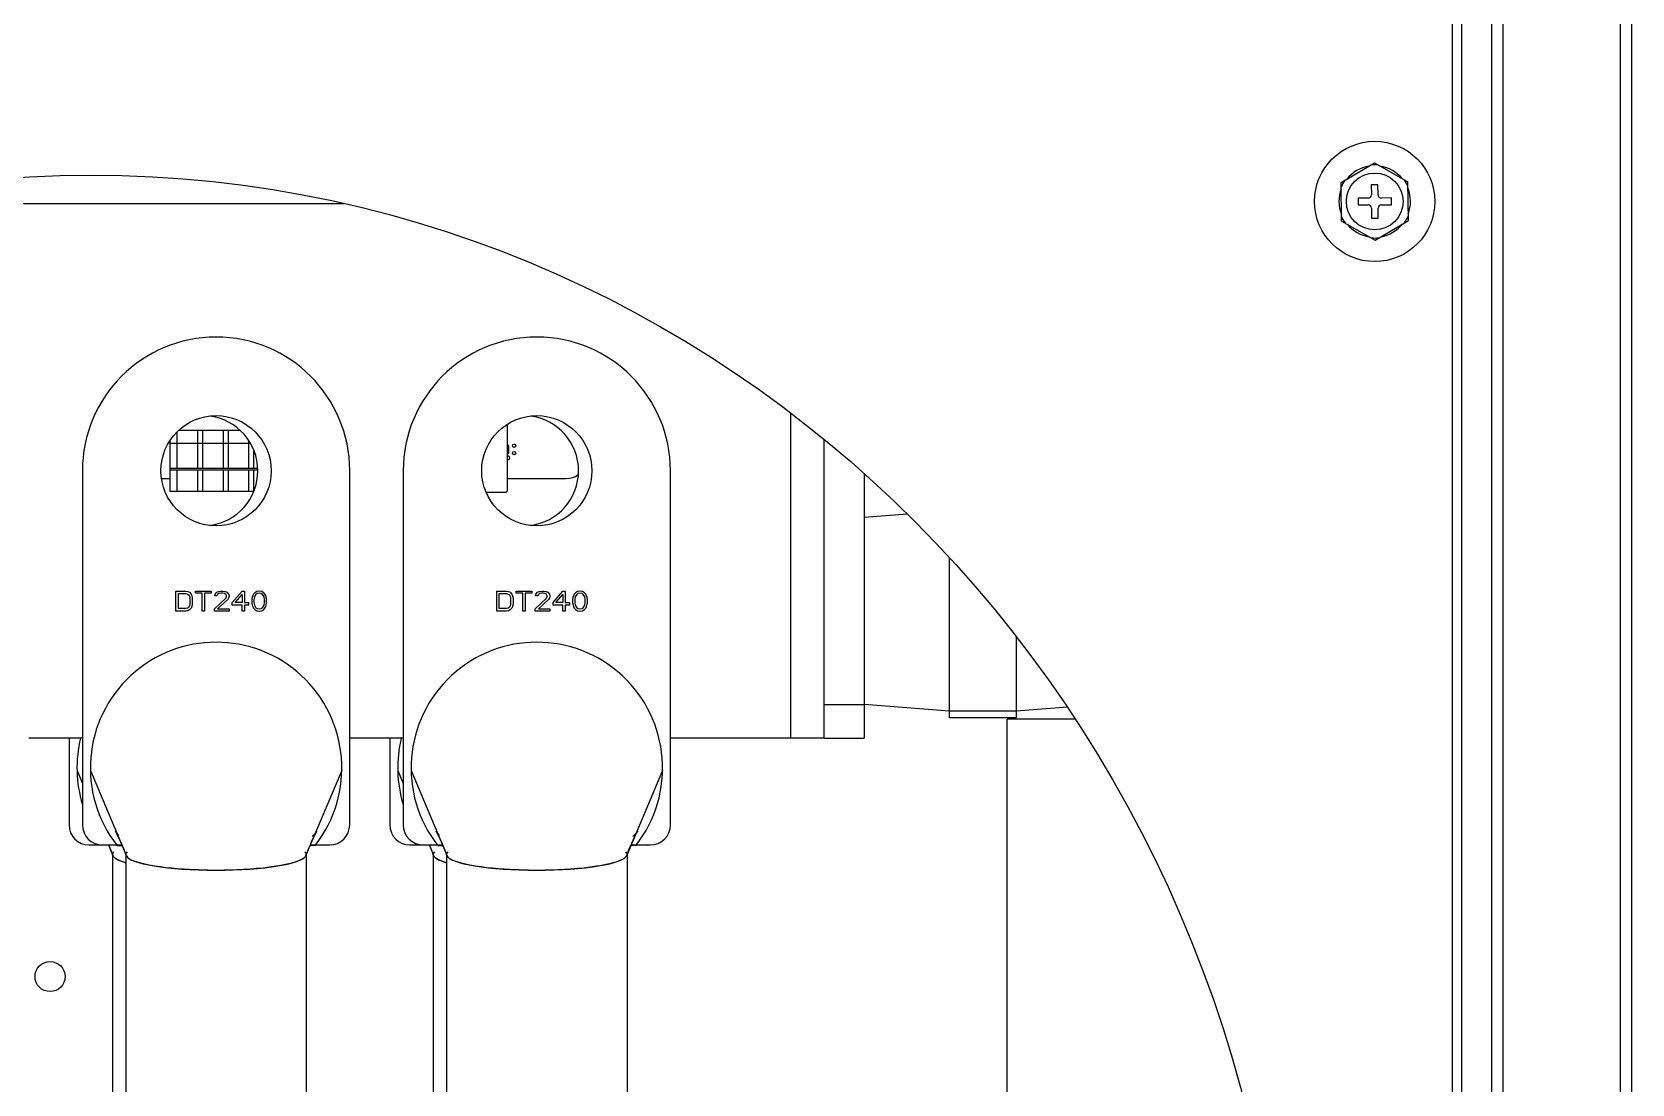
# Model space of a CAD drawing. Extents: x 59521 to 184406, y -1257 to 56672.
# Drawn here: x 80532.7 to 80772.1, y 14174.5 to 14331.9 of the extents above; entities that cross this region are included whole.
import ezdxf

# ---------------------------------------------------------------- set-up
doc = ezdxf.new("R2010")
doc.units = 0
doc.header["$MEASUREMENT"] = 0
doc.layers.get('0').update_dxf_attribs({"linetype": 'CONTINUOUS'})
for name, color, linetype in [('2303-00127-SM35-M8X9_XZW_0', 7, 'CONTINUOUS'), ('2401-01144-S-M6-16HWM_0', 7, 'CONTINUOUS'), ('4215-19371_3_0', 7, 'CONTINUOUS'), ('4215-19375_1_0', 7, 'CONTINUOUS'), ('4215-19912_1_0', 7, 'CONTINUOUS'), ('4217-19512_0', 7, 'CONTINUOUS'), ('BOARD_AA_0', 7, 'CONTINUOUS'), ('DT-240_0', 7, 'CONTINUOUS'), ('EXTRUDED-33424_AA_0', 7, 'CONTINUOUS'), ('EXTRUDED-34208_AA_0', 7, 'CONTINUOUS'), ('EXTRUDED-48547_AA_0', 7, 'CONTINUOUS'), ('EXTRUDED-48924_AA_0', 7, 'CONTINUOUS'), ('EXTRUDED-49668_AA_0', 7, 'CONTINUOUS'), ('EXTRUDED-51305_AA_0', 7, 'CONTINUOUS'), ('EXTRUDED-52069_AA_0', 7, 'CONTINUOUS')]:
    doc.layers.add(name, color=color, linetype=linetype)

# ---------------------------------------------------------------- blocks, each defined once
blk = doc.blocks.new('A$C2059127E')
at = {"color": 87}
blk.add_ellipse((1420.13, 304.92), major_axis=(0, 188.03), ratio=0.950994, dxfattribs=at)
at = {"color": 87, "linetype": 'Continuous'}
for centre in [(1438.85, 391.29), (1486.85, 391.29)]:
    blk.add_ellipse(centre, major_axis=(13.5, 0), ratio=0.176327, start_param=-0.060036, end_param=0.158945, dxfattribs=at)
at = {"layer": '2303-00127-SM35-M8X9_XZW_0', "color": 87, "linetype": 'Continuous'}
for p, q in [((1542.32, 442.21), (1535.85, 441.7)), ((1548.6, 411.7), (1548.6, 435.71)), ((1558.6, 423.9), (1558.6, 411.7)), ((1548.6, 412.7), (1535.85, 413.7)), ((1558.6, 412.7), (1548.6, 412.7)), ((1566.25, 413.3), (1558.6, 412.7)), ((1558.6, 411.7), (1548.6, 411.7))]:
    blk.add_line(p, q, dxfattribs=at)
at = {"layer": '2401-01144-S-M6-16HWM_0', "color": 87, "linetype": 'Continuous'}
for p, q in [((1607.22, 491.84), (1612.2, 494.77)), ((1607.22, 491.84), (1612.2, 494.77)), ((1612.2, 494.77), (1617.22, 491.93)), ((1612.2, 494.77), (1617.22, 491.93)), ((1607.28, 486.07), (1607.22, 491.84)), ((1607.28, 486.07), (1607.22, 491.84)), ((1612.73, 491.5), (1611.73, 491.5)), ((1611.73, 491.5), (1611.74, 490)), ((1612.73, 491.5), (1611.73, 491.5)), ((1611.73, 491.5), (1611.74, 490)), ((1612.74, 490), (1612.73, 491.5)), ((1612.74, 490), (1612.73, 491.5)), ((1617.28, 486.16), (1617.22, 491.93)), ((1617.28, 486.16), (1617.22, 491.93)), ((1611.25, 489.49), (1609.75, 489.48)), ((1611.25, 489.49), (1609.75, 489.48)), ((1609.75, 489.48), (1609.75, 488.48)), ((1609.75, 489.48), (1609.75, 488.48)), ((1609.75, 488.48), (1611.25, 488.49)), ((1609.75, 488.48), (1611.25, 488.49)), ((1614.75, 489.52), (1613.25, 489.51)), ((1614.75, 489.52), (1613.25, 489.51)), ((1613.25, 488.51), (1614.75, 488.52)), ((1613.25, 488.51), (1614.75, 488.52)), ((1614.75, 488.52), (1614.75, 489.52)), ((1614.75, 488.52), (1614.75, 489.52)), ((1611.76, 488), (1611.77, 486.5)), ((1611.76, 488), (1611.77, 486.5)), ((1611.77, 486.5), (1612.77, 486.5)), ((1611.77, 486.5), (1612.77, 486.5)), ((1612.3, 483.23), (1617.28, 486.16)), ((1612.3, 483.23), (1617.28, 486.16)), ((1612.77, 486.5), (1612.76, 488)), ((1612.77, 486.5), (1612.76, 488)), ((1607.28, 486.07), (1612.3, 483.23)), ((1607.28, 486.07), (1612.3, 483.23))]:
    blk.add_line(p, q, dxfattribs=at)
for radius in [9, 9, 4.25, 4.25]:
    blk.add_circle((1612.25, 489), radius, dxfattribs=at)
for centre, radius, start, end in [((1612.25, 489), 5.35, 99.6691, 141.3485), ((1612.25, 489), 5.35, 99.6691, 141.3485), ((1612.25, 489), 5.47, 84.5164, 96.5013), ((1612.25, 489), 5.47, 84.5164, 96.5013), ((1612.25, 489), 5.35, 39.6691, 81.3485), ((1612.25, 489), 5.35, 39.6691, 81.3485), ((1612.25, 489), 5.47, 144.5164, 156.5013), ((1612.25, 489), 5.47, 144.5164, 156.5013), ((1612.25, 489), 5.47, 24.5164, 36.5013), ((1612.25, 489), 5.47, 24.5164, 36.5013), ((1612.25, 489), 5.35, 339.6691, 21.3485), ((1612.25, 489), 5.35, 339.6691, 21.3485), ((1612.25, 489), 5.35, 159.6691, 201.3485), ((1612.25, 489), 5.35, 159.6691, 201.3485), ((1611.24, 489.99), 0.5, 270.5088, 0.5088), ((1611.24, 489.99), 0.5, 270.5088, 0.5088), ((1611.26, 487.99), 0.5, 0.5088, 90.5088), ((1611.26, 487.99), 0.5, 0.5088, 90.5088), ((1613.24, 490.01), 0.5, 180.5088, 270.5088), ((1613.24, 490.01), 0.5, 180.5088, 270.5088), ((1613.26, 488.01), 0.5, 90.5088, 180.5088), ((1613.26, 488.01), 0.5, 90.5088, 180.5088), ((1612.25, 489), 5.47, 204.5164, 216.5013), ((1612.25, 489), 5.47, 204.5164, 216.5013), ((1612.25, 489), 5.47, 324.5164, 336.5013), ((1612.25, 489), 5.47, 324.5164, 336.5013), ((1612.25, 489), 5.35, 219.6691, 261.3485), ((1612.25, 489), 5.35, 219.6691, 261.3485), ((1612.25, 489), 5.35, 279.6691, 321.3485), ((1612.25, 489), 5.35, 279.6691, 321.3485), ((1612.25, 489), 5.47, 264.5164, 276.5013), ((1612.25, 489), 5.47, 264.5164, 276.5013)]:
    blk.add_arc(centre, radius, start, end, dxfattribs=at)
at = {"layer": '4215-19371_3_0', "color": 87, "linetype": 'Continuous'}
for p, q in [((1623.85, 1096.5), (1623.85, 101)), ((1623.85, 1095.1), (1623.85, 102.4)), ((1625.25, 1096.5), (1625.25, 101)), ((1625.25, 1096.5), (1625.25, 101))]:
    blk.add_line(p, q, dxfattribs=at)
at = {"layer": '4215-19375_1_0', "color": 87, "linetype": 'Continuous'}
for p, q in [((1649.05, 101), (1649.05, 2114)), ((1650.75, 101), (1650.75, 2114)), ((1629.75, 101), (1629.75, 2082)), ((1631.45, 103.2), (1631.45, 2082))]:
    blk.add_line(p, q, dxfattribs=at)
at = {"layer": '4215-19912_1_0', "color": 87, "linetype": 'Continuous'}
for p in [(1567.45, 411.5), (1557.25, 348.5)]:
    blk.add_line(p, (1557.25, 411.5), dxfattribs=at)
blk.add_circle((1414, 373), 2.25, dxfattribs=at)
at = {"layer": '4217-19512_0', "color": 87, "linetype": 'Continuous'}
for p, q in [((1382.33, 488.7), (1457.93, 488.7)), ((1524.85, 408.7), (1524.85, 457.33)), ((1529.85, 408.7), (1529.85, 453.39)), ((1535.85, 448.27), (1535.85, 408.7)), ((1529.85, 413.7), (1535.85, 413.7)), ((1418.85, 408.7), (1410.85, 408.7)), ((1466.85, 408.7), (1458.85, 408.7)), ((1529.85, 408.7), (1506.85, 408.7)), ((1529.85, 408.7), (1535.85, 408.7))]:
    blk.add_line(p, q, dxfattribs=at)
at = {"layer": 'BOARD_AA_0', "color": 87, "linetype": 'Continuous'}
for p, q in [((1482.66, 451.49), (1482.66, 452.29)), ((1492.64, 447.81), (1492.19, 447.63)), ((1493.05, 448.07), (1492.64, 447.81)), ((1431.98, 447.49), (1430.72, 447.49)), ((1491.25, 447.49), (1482.44, 447.49)), ((1491.73, 447.52), (1491.25, 447.49)), ((1492.19, 447.63), (1491.73, 447.52))]:
    blk.add_line(p, q, dxfattribs=at)
for centre in [(1483.45, 452.44), (1483.45, 451.34)]:
    blk.add_circle(centre, 0.25, dxfattribs=at)
for centre, radius, start, end in [((1482.26, 452.29), 0.4, 359.9987, 62.011), ((1482.26, 451.49), 0.4, 297.9615, 359.9987), ((1482.56, 450.62), 0.25, 242.2348, 118.1424)]:
    blk.add_arc(centre, radius, start, end, dxfattribs=at)
at = {"layer": 'DT-240_0', "color": 87, "linetype": 'Continuous'}
for p, q in [((1418.85, 448.7), (1418.85, 395.7)), ((1458.85, 395.7), (1458.85, 448.7)), ((1466.85, 448.7), (1466.85, 395.7)), ((1506.85, 395.7), (1506.85, 448.7)), ((1432.85, 430.7), (1434.32, 430.7)), ((1432.85, 427.7), (1432.85, 430.7)), ((1433.22, 430.32), (1434.32, 430.32)), ((1433.22, 428.08), (1433.22, 430.32)), ((1434.32, 430.7), (1434.62, 430.64)), ((1434.32, 430.32), (1434.56, 430.25)), ((1434.56, 430.25), (1434.74, 430.13)), ((1434.62, 430.64), (1434.87, 430.51)), ((1434.74, 430.13), (1434.87, 429.93)), ((1434.87, 430.51), (1435.11, 430.25)), ((1434.87, 429.93), (1434.93, 429.68)), ((1434.93, 428.72), (1434.87, 428.47)), ((1434.93, 429.68), (1434.93, 428.72)), ((1435.11, 430.25), (1435.23, 430)), ((1435.23, 430), (1435.29, 429.68)), ((1435.29, 428.72), (1435.23, 428.4)), ((1435.29, 429.68), (1435.29, 428.72)), ((1435.78, 430.7), (1438.1, 430.7)), ((1435.78, 430.38), (1435.78, 430.7)), ((1436.76, 430.38), (1435.78, 430.38)), ((1436.76, 427.7), (1436.76, 430.38)), ((1438.1, 430.38), (1437.13, 430.38)), ((1437.13, 430.38), (1437.13, 427.7)), ((1438.1, 430.7), (1438.1, 430.38)), ((1438.59, 428.02), (1440.3, 429.61)), ((1438.65, 430), (1438.71, 430.25)), ((1438.96, 430), (1438.65, 430)), ((1438.71, 430.25), (1438.96, 430.51)), ((1438.96, 430.51), (1439.2, 430.64)), ((1439.08, 430.19), (1438.96, 430)), ((1439.26, 430.32), (1439.08, 430.19)), ((1440.61, 429.42), (1439.08, 428.02)), ((1439.2, 430.64), (1439.63, 430.7)), ((1439.57, 430.38), (1439.26, 430.32)), ((1439.81, 430.38), (1439.57, 430.38)), ((1439.63, 430.7), (1439.87, 430.7)), ((1440.12, 430.32), (1439.81, 430.38)), ((1439.87, 430.7), (1440.24, 430.64)), ((1440.3, 430.19), (1440.12, 430.32)), ((1440.24, 430.64), (1440.48, 430.51)), ((1440.42, 430), (1440.3, 430.19)), ((1440.3, 429.61), (1440.42, 429.87)), ((1440.42, 429.87), (1440.42, 430)), ((1440.48, 430.51), (1440.73, 430.25)), ((1440.73, 429.61), (1440.61, 429.42)), ((1440.73, 430.25), (1440.79, 430)), ((1440.79, 429.87), (1440.73, 429.61)), ((1440.79, 430), (1440.79, 429.87)), ((1441.28, 428.98), (1442.74, 430.7)), ((1441.28, 428.59), (1441.28, 428.98)), ((1441.71, 428.98), (1442.74, 430.19)), ((1442.74, 428.98), (1441.71, 428.98)), ((1442.74, 430.7), (1443.11, 430.7)), ((1442.74, 430.19), (1442.74, 428.98)), ((1443.11, 430.7), (1443.11, 428.98)), ((1443.11, 428.98), (1443.72, 428.98)), ((1443.72, 428.98), (1443.72, 428.59)), ((1444.27, 429.81), (1444.21, 429.49)), ((1444.21, 429.49), (1444.21, 428.91)), ((1444.21, 428.91), (1444.27, 428.59)), ((1444.33, 430), (1444.27, 429.81)), ((1444.45, 430.25), (1444.33, 430)), ((1444.64, 430.44), (1444.45, 430.25)), ((1444.58, 429.81), (1444.52, 429.42)), ((1444.52, 429.42), (1444.52, 428.98)), ((1444.52, 428.98), (1444.58, 428.59)), ((1444.82, 430.19), (1444.58, 429.81)), ((1444.94, 430.64), (1444.64, 430.44)), ((1445, 430.32), (1444.82, 430.19)), ((1445.31, 430.7), (1444.94, 430.64)), ((1445.31, 430.38), (1445, 430.32)), ((1445.68, 430.64), (1445.31, 430.7)), ((1445.62, 430.32), (1445.31, 430.38)), ((1445.8, 430.19), (1445.62, 430.32)), ((1445.98, 430.44), (1445.68, 430.64)), ((1446.04, 429.81), (1445.8, 430.19)), ((1446.16, 430.25), (1445.98, 430.44)), ((1446.1, 429.42), (1446.04, 429.81)), ((1446.04, 428.59), (1446.1, 428.98)), ((1446.1, 428.98), (1446.1, 429.42)), ((1446.29, 430), (1446.16, 430.25)), ((1446.35, 429.81), (1446.29, 430)), ((1446.41, 429.49), (1446.35, 429.81)), ((1446.35, 428.59), (1446.41, 428.91)), ((1446.41, 428.91), (1446.41, 429.49)), ((1480.85, 430.7), (1482.32, 430.7)), ((1480.85, 427.7), (1480.85, 430.7)), ((1481.22, 430.32), (1482.32, 430.32)), ((1481.22, 428.08), (1481.22, 430.32)), ((1482.32, 430.7), (1482.62, 430.64)), ((1482.32, 430.32), (1482.56, 430.25)), ((1482.56, 430.25), (1482.74, 430.13)), ((1482.62, 430.64), (1482.87, 430.51)), ((1482.74, 430.13), (1482.87, 429.93)), ((1482.87, 430.51), (1483.11, 430.25)), ((1482.87, 429.93), (1482.93, 429.68)), ((1482.93, 428.72), (1482.87, 428.47)), ((1482.93, 429.68), (1482.93, 428.72)), ((1483.11, 430.25), (1483.23, 430)), ((1483.23, 430), (1483.29, 429.68)), ((1483.29, 428.72), (1483.23, 428.4)), ((1483.29, 429.68), (1483.29, 428.72)), ((1483.78, 430.7), (1486.1, 430.7)), ((1483.78, 430.38), (1483.78, 430.7)), ((1484.76, 430.38), (1483.78, 430.38)), ((1484.76, 427.7), (1484.76, 430.38)), ((1486.1, 430.38), (1485.13, 430.38)), ((1485.13, 430.38), (1485.13, 427.7)), ((1486.1, 430.7), (1486.1, 430.38)), ((1486.59, 428.02), (1488.3, 429.61)), ((1486.65, 430), (1486.71, 430.25)), ((1486.96, 430), (1486.65, 430)), ((1486.71, 430.25), (1486.96, 430.51)), ((1486.96, 430.51), (1487.2, 430.64)), ((1487.08, 430.19), (1486.96, 430)), ((1487.26, 430.32), (1487.08, 430.19)), ((1488.61, 429.42), (1487.08, 428.02)), ((1487.2, 430.64), (1487.63, 430.7)), ((1487.57, 430.38), (1487.26, 430.32)), ((1487.81, 430.38), (1487.57, 430.38)), ((1487.63, 430.7), (1487.87, 430.7)), ((1488.12, 430.32), (1487.81, 430.38)), ((1487.87, 430.7), (1488.24, 430.64)), ((1488.3, 430.19), (1488.12, 430.32)), ((1488.24, 430.64), (1488.48, 430.51)), ((1488.42, 430), (1488.3, 430.19)), ((1488.3, 429.61), (1488.42, 429.87)), ((1488.42, 429.87), (1488.42, 430)), ((1488.48, 430.51), (1488.73, 430.25)), ((1488.73, 429.61), (1488.61, 429.42)), ((1488.73, 430.25), (1488.79, 430)), ((1488.79, 429.87), (1488.73, 429.61)), ((1488.79, 430), (1488.79, 429.87)), ((1489.28, 428.98), (1490.74, 430.7)), ((1489.28, 428.59), (1489.28, 428.98)), ((1489.71, 428.98), (1490.74, 430.19)), ((1490.74, 428.98), (1489.71, 428.98)), ((1490.74, 430.7), (1491.11, 430.7)), ((1490.74, 430.19), (1490.74, 428.98)), ((1491.11, 430.7), (1491.11, 428.98)), ((1491.11, 428.98), (1491.72, 428.98)), ((1491.72, 428.98), (1491.72, 428.59)), ((1492.27, 429.81), (1492.21, 429.49)), ((1492.21, 429.49), (1492.21, 428.91)), ((1492.21, 428.91), (1492.27, 428.59)), ((1492.33, 430), (1492.27, 429.81)), ((1492.45, 430.25), (1492.33, 430)), ((1492.64, 430.44), (1492.45, 430.25)), ((1492.58, 429.81), (1492.52, 429.42)), ((1492.52, 429.42), (1492.52, 428.98)), ((1492.52, 428.98), (1492.58, 428.59)), ((1492.82, 430.19), (1492.58, 429.81)), ((1492.94, 430.64), (1492.64, 430.44)), ((1493, 430.32), (1492.82, 430.19)), ((1493.31, 430.7), (1492.94, 430.64)), ((1493.31, 430.38), (1493, 430.32)), ((1493.68, 430.64), (1493.31, 430.7)), ((1493.62, 430.32), (1493.31, 430.38)), ((1493.8, 430.19), (1493.62, 430.32)), ((1493.98, 430.44), (1493.68, 430.64)), ((1494.04, 429.81), (1493.8, 430.19)), ((1494.16, 430.25), (1493.98, 430.44)), ((1494.1, 429.42), (1494.04, 429.81)), ((1494.04, 428.59), (1494.1, 428.98)), ((1494.1, 428.98), (1494.1, 429.42)), ((1494.29, 430), (1494.16, 430.25)), ((1494.35, 429.81), (1494.29, 430)), ((1494.41, 429.49), (1494.35, 429.81)), ((1494.35, 428.59), (1494.41, 428.91)), ((1494.41, 428.91), (1494.41, 429.49)), ((1434.32, 427.7), (1432.85, 427.7)), ((1434.32, 428.08), (1433.22, 428.08)), ((1434.56, 428.15), (1434.32, 428.08)), ((1434.62, 427.76), (1434.32, 427.7)), ((1434.74, 428.27), (1434.56, 428.15)), ((1434.87, 427.89), (1434.62, 427.76)), ((1434.87, 428.47), (1434.74, 428.27)), ((1435.11, 428.15), (1434.87, 427.89)), ((1435.23, 428.4), (1435.11, 428.15)), ((1437.13, 427.7), (1436.76, 427.7)), ((1438.59, 427.7), (1438.59, 428.02)), ((1440.79, 427.7), (1438.59, 427.7)), ((1439.08, 428.02), (1440.79, 428.02)), ((1440.79, 428.02), (1440.79, 427.7)), ((1442.74, 428.59), (1441.28, 428.59)), ((1442.74, 427.7), (1442.74, 428.59)), ((1443.11, 427.7), (1442.74, 427.7)), ((1443.72, 428.59), (1443.11, 428.59)), ((1443.11, 428.59), (1443.11, 427.7)), ((1444.27, 428.59), (1444.33, 428.4)), ((1444.33, 428.4), (1444.45, 428.15)), ((1444.45, 428.15), (1444.64, 427.96)), ((1444.58, 428.59), (1444.82, 428.21)), ((1444.64, 427.96), (1444.94, 427.76)), ((1444.82, 428.21), (1445, 428.08)), ((1444.94, 427.76), (1445.31, 427.7)), ((1445, 428.08), (1445.31, 428.02)), ((1445.31, 428.02), (1445.62, 428.08)), ((1445.31, 427.7), (1445.68, 427.76)), ((1445.62, 428.08), (1445.8, 428.21)), ((1445.68, 427.76), (1445.98, 427.96)), ((1445.8, 428.21), (1446.04, 428.59)), ((1445.98, 427.96), (1446.16, 428.15)), ((1446.16, 428.15), (1446.29, 428.4)), ((1446.29, 428.4), (1446.35, 428.59)), ((1482.32, 427.7), (1480.85, 427.7)), ((1482.32, 428.08), (1481.22, 428.08)), ((1482.56, 428.15), (1482.32, 428.08)), ((1482.62, 427.76), (1482.32, 427.7)), ((1482.74, 428.27), (1482.56, 428.15)), ((1482.87, 427.89), (1482.62, 427.76)), ((1482.87, 428.47), (1482.74, 428.27)), ((1483.11, 428.15), (1482.87, 427.89)), ((1483.23, 428.4), (1483.11, 428.15)), ((1485.13, 427.7), (1484.76, 427.7)), ((1486.59, 427.7), (1486.59, 428.02)), ((1488.79, 427.7), (1486.59, 427.7)), ((1487.08, 428.02), (1488.79, 428.02)), ((1488.79, 428.02), (1488.79, 427.7)), ((1490.74, 428.59), (1489.28, 428.59)), ((1490.74, 427.7), (1490.74, 428.59)), ((1491.11, 427.7), (1490.74, 427.7)), ((1491.72, 428.59), (1491.11, 428.59)), ((1491.11, 428.59), (1491.11, 427.7)), ((1492.27, 428.59), (1492.33, 428.4)), ((1492.33, 428.4), (1492.45, 428.15)), ((1492.45, 428.15), (1492.64, 427.96)), ((1492.58, 428.59), (1492.82, 428.21)), ((1492.64, 427.96), (1492.94, 427.76)), ((1492.82, 428.21), (1493, 428.08)), ((1492.94, 427.76), (1493.31, 427.7)), ((1493, 428.08), (1493.31, 428.02)), ((1493.31, 428.02), (1493.62, 428.08)), ((1493.31, 427.7), (1493.68, 427.76)), ((1493.62, 428.08), (1493.8, 428.21)), ((1493.68, 427.76), (1493.98, 427.96)), ((1493.8, 428.21), (1494.04, 428.59)), ((1493.98, 427.96), (1494.16, 428.15)), ((1494.16, 428.15), (1494.29, 428.4)), ((1494.29, 428.4), (1494.35, 428.59)), ((1416.85, 408.7), (1416.85, 395.7)), ((1464.85, 408.7), (1464.85, 395.7)), ((1418.04, 403.83), (1418.85, 401.91)), ((1420.04, 403.83), (1425.35, 391.29)), ((1457.66, 403.83), (1452.35, 391.29)), ((1466.04, 403.83), (1466.85, 401.91)), ((1468.04, 403.83), (1473.35, 391.29)), ((1505.66, 403.83), (1500.35, 391.29)), ((1419.85, 392.7), (1421.85, 392.7)), ((1421.85, 392.7), (1424.73, 392.7)), ((1422.73, 392.75), (1423.35, 391.29)), ((1422.73, 392.75), (1423.07, 391.91)), ((1424.73, 392.75), (1425.07, 391.91)), ((1452.64, 391.95), (1452.97, 392.75)), ((1452.97, 392.7), (1455.85, 392.7)), ((1467.85, 392.7), (1469.85, 392.7)), ((1469.85, 392.7), (1472.73, 392.7)), ((1470.73, 392.75), (1471.35, 391.29)), ((1470.73, 392.75), (1471.07, 391.91)), ((1472.73, 392.75), (1473.07, 391.91)), ((1500.64, 391.95), (1500.97, 392.75)), ((1500.97, 392.7), (1503.85, 392.7)), ((1423.07, 391.91), (1423.38, 391.13)), ((1423.38, 391.13), (1423.35, 391.29)), ((1423.35, 391.21), (1423.35, 332.7)), ((1424.03, 392.63), (1424.73, 392.64)), ((1425.07, 391.91), (1425.38, 391.13)), ((1425.38, 391.13), (1425.35, 391.29)), ((1425.35, 391.21), (1425.35, 332.7)), ((1452.32, 391.13), (1452.64, 391.95)), ((1452.35, 391.29), (1452.32, 391.13)), ((1452.35, 391.21), (1452.35, 332.7)), ((1453.67, 392.63), (1452.97, 392.64)), ((1471.07, 391.91), (1471.38, 391.13)), ((1471.38, 391.13), (1471.35, 391.29)), ((1471.35, 391.21), (1471.35, 332.7)), ((1472.03, 392.63), (1472.73, 392.64)), ((1473.07, 391.91), (1473.38, 391.13)), ((1473.38, 391.13), (1473.35, 391.29)), ((1473.35, 391.21), (1473.35, 332.7)), ((1500.32, 391.13), (1500.64, 391.95)), ((1500.35, 391.29), (1500.32, 391.13)), ((1500.35, 391.21), (1500.35, 332.7)), ((1501.67, 392.63), (1500.97, 392.64))]:
    blk.add_line(p, q, dxfattribs=at)
for points in [[(1423.81, 394.7), (1423.77, 394.76), (1423.79, 394.72), (1423.91, 394.5), (1424.07, 394.19), (1424.26, 393.81), (1424.46, 393.38), (1424.67, 392.9)], [(1424.31, 394.12), (1423.93, 394.55), (1423.81, 394.7)], [(1453.04, 392.91), (1453.25, 393.4), (1453.46, 393.85), (1453.66, 394.25), (1453.82, 394.57), (1453.9, 394.7)], [(1453.9, 394.7), (1453.93, 394.76), (1453.9, 394.72), (1453.67, 394.42), (1453.23, 393.97)], [(1471.81, 394.7), (1471.77, 394.76), (1471.79, 394.72), (1471.91, 394.5), (1472.07, 394.19), (1472.26, 393.81), (1472.46, 393.38), (1472.67, 392.9)], [(1472.31, 394.12), (1471.93, 394.55), (1471.81, 394.7)], [(1501.04, 392.91), (1501.25, 393.4), (1501.46, 393.85), (1501.66, 394.25), (1501.82, 394.57), (1501.9, 394.7)], [(1501.9, 394.7), (1501.93, 394.76), (1501.9, 394.72), (1501.67, 394.42), (1501.23, 393.97)]]:
    blk.add_lwpolyline(points, dxfattribs=at)
for centre in [(1438.85, 448.7), (1486.85, 448.7)]:
    blk.add_circle(centre, 8.25, dxfattribs=at)
for centre, radius, start, end in [((1438.85, 448.7), 20, 0, 180), ((1486.85, 448.7), 20, 0, 180), ((1436.85, 448.7), 8.25, 276.9939, 83.0061), ((1484.85, 448.7), 8.25, 276.9939, 83.0061), ((1438.85, 404.22), 18.82, 321.9783, 218.0217), ((1486.85, 404.22), 18.82, 321.9783, 218.0217), ((1436.85, 404.22), 18.82, 166.2345, 196.925), ((1436.85, 404.22), 18.82, 166.1794, 166.2345), ((1484.85, 404.22), 18.82, 166.2345, 196.925), ((1484.85, 404.22), 18.82, 166.1794, 166.2345), ((1419.85, 395.7), 3, 180, 270), ((1421.85, 395.7), 3, 180, 270), ((1455.85, 395.7), 3, 270, 0), ((1467.85, 395.7), 3, 180, 270), ((1469.85, 395.7), 3, 180, 270), ((1503.85, 395.7), 3, 270, 0), ((1438.85, 465.16), 76.25, 269.0579, 270.9128), ((1486.85, 465.16), 76.25, 269.0579, 270.9128)]:
    blk.add_arc(centre, radius, start, end, dxfattribs=at)
for centre, start_param, end_param in [((1436.85, 391.29), 9.266387, 9.424778), ((1436.85, 391.29), -3.083707, -3.081564), ((1436.85, 391.29), 3.201621, 3.692691), ((1438.85, 391.29), 9.266387, 9.424778), ((1438.85, 391.29), -3.083707, -3.081564), ((1438.85, 391.29), 3.201621, 6.22315), ((1438.85, 391.29), 0, 0.159572), ((1484.85, 391.29), 9.266387, 9.424778), ((1484.85, 391.29), -3.083707, -3.081564), ((1484.85, 391.29), 3.201621, 3.692691), ((1486.85, 391.29), 9.266387, 9.424778), ((1486.85, 391.29), -3.083707, -3.081564), ((1486.85, 391.29), 3.201621, 6.22315), ((1486.85, 391.29), 0, 0.159572)]:
    blk.add_ellipse(centre, major_axis=(13.5, 0), ratio=0.176327, start_param=start_param, end_param=end_param, dxfattribs=at)
for points, knots in [([(1423.35, 391.29), (1423.35, 391.35), (1423.38, 391.49), (1423.47, 391.61), (1423.52, 391.67)], [0, 0, 0, 0, 0.460563, 1, 1, 1, 1]), ([(1424.28, 390.42), (1424.06, 390.52), (1423.72, 390.69), (1423.44, 390.99), (1423.38, 391.13)], [0, 0, 0, 0, 0.59907, 1, 1, 1, 1]), ([(1425.34, 390.04), (1425.15, 390.1), (1424.79, 390.21), (1424.43, 390.35), (1424.28, 390.42)], [0, 0, 0, 0, 0.538393, 1, 1, 1, 1]), ([(1425.35, 391.29), (1425.35, 391.35), (1425.38, 391.49), (1425.47, 391.61), (1425.52, 391.67)], [0, 0, 0, 0, 0.460563, 1, 1, 1, 1]), ([(1427.98, 389.88), (1427.63, 389.96), (1426.76, 390.23), (1425.6, 390.55), (1425.38, 391.13)], [0, 0, 0, 0, 0.364807, 1, 1, 1, 1]), ([(1452.12, 390.85), (1452.01, 390.75), (1451.28, 390.27), (1450.42, 390.04), (1449.72, 389.88)], [0, 0, 0, 0, 0.171584, 1, 1, 1, 1]), ([(1452.32, 391.13), (1452.3, 391.08), (1452.24, 390.98), (1452.16, 390.89), (1452.12, 390.85)], [0, 0, 0, 0, 0.461581, 1, 1, 1, 1]), ([(1471.35, 391.29), (1471.35, 391.35), (1471.38, 391.49), (1471.47, 391.61), (1471.52, 391.67)], [0, 0, 0, 0, 0.460563, 1, 1, 1, 1]), ([(1472.28, 390.42), (1472.06, 390.52), (1471.72, 390.69), (1471.44, 390.99), (1471.38, 391.13)], [0, 0, 0, 0, 0.59907, 1, 1, 1, 1]), ([(1473.34, 390.04), (1473.15, 390.1), (1472.79, 390.21), (1472.43, 390.35), (1472.28, 390.42)], [0, 0, 0, 0, 0.538393, 1, 1, 1, 1]), ([(1473.35, 391.29), (1473.35, 391.35), (1473.38, 391.49), (1473.47, 391.61), (1473.52, 391.67)], [0, 0, 0, 0, 0.460563, 1, 1, 1, 1]), ([(1475.98, 389.88), (1475.63, 389.96), (1474.76, 390.23), (1473.6, 390.55), (1473.38, 391.13)], [0, 0, 0, 0, 0.364807, 1, 1, 1, 1]), ([(1500.12, 390.85), (1500.01, 390.75), (1499.28, 390.27), (1498.42, 390.04), (1497.72, 389.88)], [0, 0, 0, 0, 0.171584, 1, 1, 1, 1]), ([(1500.32, 391.13), (1500.3, 391.08), (1500.24, 390.98), (1500.16, 390.89), (1500.12, 390.85)], [0, 0, 0, 0, 0.461581, 1, 1, 1, 1]), ([(1437.6, 388.92), (1436.67, 388.93), (1433.45, 389.06), (1430.21, 389.34), (1427.98, 389.88)], [0, 0, 0, 0, 0.288047, 1, 1, 1, 1]), ([(1449.72, 389.88), (1449.09, 389.73), (1445.9, 389.14), (1442.65, 388.96), (1440.06, 388.92)], [0, 0, 0, 0, 0.201581, 1, 1, 1, 1]), ([(1485.6, 388.92), (1484.67, 388.93), (1481.45, 389.06), (1478.21, 389.34), (1475.98, 389.88)], [0, 0, 0, 0, 0.288047, 1, 1, 1, 1]), ([(1497.72, 389.88), (1497.09, 389.73), (1493.9, 389.14), (1490.65, 388.96), (1488.06, 388.92)], [0, 0, 0, 0, 0.201581, 1, 1, 1, 1])]:
    blk.add_open_spline(points, degree=3, knots=knots, dxfattribs=at)
at = {"layer": 'EXTRUDED-33424_AA_0', "color": 87, "linetype": 'Continuous'}
for p, q in [((1436.13, 454.79), (1436.83, 454.79)), ((1436.13, 449.09), (1436.13, 454.79)), ((1436.83, 454.79), (1436.83, 449.09)), ((1439.94, 454.79), (1440.64, 454.79)), ((1439.94, 449.09), (1439.94, 454.79)), ((1440.64, 454.79), (1440.64, 449.09)), ((1443.75, 449.09), (1443.75, 453.21)), ((1444.45, 451.9), (1444.45, 449.09)), ((1436.13, 445.59), (1436.13, 448.79)), ((1436.83, 448.79), (1436.83, 445.59)), ((1439.94, 445.59), (1439.94, 448.79)), ((1440.64, 448.79), (1440.64, 445.59)), ((1443.75, 445.59), (1443.75, 448.79)), ((1444.45, 448.79), (1444.45, 445.59)), ((1436.83, 445.59), (1436.13, 445.59)), ((1440.64, 445.59), (1439.94, 445.59)), ((1444.45, 445.59), (1443.75, 445.59))]:
    blk.add_line(p, q, dxfattribs=at)
at = {"layer": 'EXTRUDED-34208_AA_0', "color": 87, "linetype": 'Continuous'}
for p, q in [((1431.98, 449.09), (1431.98, 453.26)), ((1432.98, 454.49), (1432.98, 449.09)), ((1431.98, 445.59), (1431.98, 448.79)), ((1432.98, 448.79), (1432.98, 445.59)), ((1432.98, 445.59), (1431.98, 445.59))]:
    blk.add_line(p, q, dxfattribs=at)
at = {"layer": 'EXTRUDED-48547_AA_0', "color": 87, "linetype": 'Continuous'}
for p, q in [((1431.98, 449.09), (1445.06, 449.09)), ((1431.98, 448.79), (1431.98, 449.09)), ((1445.09, 448.79), (1431.98, 448.79))]:
    blk.add_line(p, q, dxfattribs=at)
at = {"layer": 'EXTRUDED-48924_AA_0', "color": 87, "linetype": 'Continuous'}
for p, q in [((1431.98, 452.79), (1431.98, 453.26)), ((1443.97, 452.79), (1431.98, 452.79)), ((1433.33, 454.79), (1442.37, 454.79))]:
    blk.add_line(p, q, dxfattribs=at)
at = {"layer": 'EXTRUDED-49668_AA_0', "color": 87, "linetype": 'Continuous'}
for p, q in [((1431.98, 449.09), (1431.98, 453.26)), ((1433.33, 454.79), (1442.37, 454.79)), ((1431.98, 445.59), (1431.98, 448.79)), ((1444.49, 445.59), (1431.98, 445.59))]:
    blk.add_line(p, q, dxfattribs=at)
at = {"layer": 'EXTRUDED-51305_AA_0', "color": 87, "linetype": 'Continuous'}
for p, q in [((1482.44, 452.09), (1482.61, 452.09)), ((1482.61, 451.49), (1482.44, 451.49)), ((1482.61, 452.09), (1482.61, 451.49))]:
    blk.add_line(p, q, dxfattribs=at)
at = {"layer": 'EXTRUDED-52069_AA_0', "color": 87, "linetype": 'Continuous'}
for p, q in [((1482.44, 445.7), (1482.44, 455.65)), ((1479.25, 445.5), (1482.25, 445.5)), ((1482.25, 445.5), (1482.44, 445.7))]:
    blk.add_line(p, q, dxfattribs=at)

msp = doc.modelspace()

# ---------------------------------------------------------------- block references
at = {"color": 3}
msp.add_blockref('A$C2059127E', (79121.361, 13817.528), dxfattribs=at)

doc.saveas('drawing.dxf')
